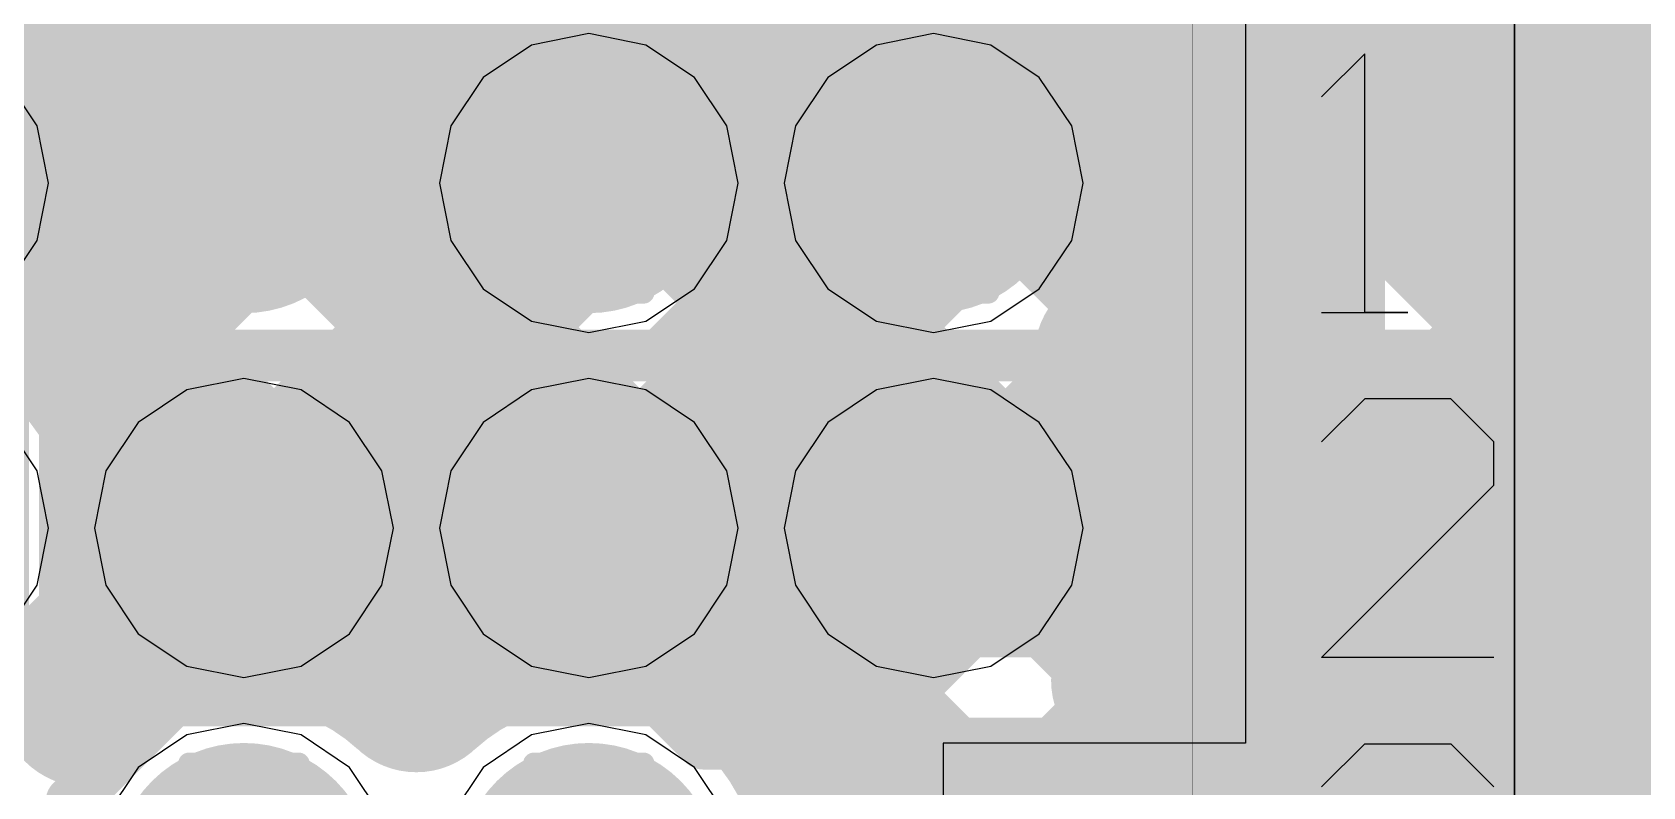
# Model space of a CAD drawing. Header units: millimetres. Extents: x 13 to 259, y -2 to 326.
# Drawn here: x 116.112 to 119.848, y 105 to 106.75 of the extents above; entities that cross this region are included whole.
import ezdxf

# ---------------------------------------------------------------- set-up
doc = ezdxf.new("R2010")
doc.units = ezdxf.units.MM
for name, color, linetype in [('BottomLayer', 5, 'Continuous'), ('BottomPaste', 16, 'Continuous'), ('BottomSolder', 6, 'Continuous'), ('ConnectLayer', 7, 'Continuous'), ('DrillDrawing', 1, 'Continuous'), ('Mechanical14', 56, 'Continuous'), ('Mechanical15', 56, 'Continuous'), ('Mechanical16', 56, 'Continuous'), ('MidLayer1', 16, 'Continuous'), ('MidLayer2', 76, 'Continuous'), ('MidLayer3', 90, 'Continuous'), ('MidLayer4', 156, 'Continuous'), ('MidLayer5', 130, 'Continuous'), ('MidLayer6', 216, 'Continuous'), ('MultiLayer', 9, 'Continuous'), ('TopLayer', 1, 'Continuous'), ('TopOverlay', 2, 'Continuous'), ('TopPaste', 8, 'Continuous'), ('TopSolder', 216, 'Continuous')]:
    doc.layers.add(name, color=color, linetype=linetype)

# ---------------------------------------------------------------- blocks, each defined once
blk = doc.blocks.new('CAPC0603X33N_B_6')
at = {"layer": 'BottomLayer'}
for points in [[(-0.575, -0.2), (-0.125, -0.2), (-0.575, 0.2), (-0.125, 0.2)], [(0.125, -0.2), (0.575, -0.2), (0.125, 0.2), (0.575, 0.2)]]:
    blk.add_solid(points, dxfattribs=at)
at = {"layer": 'BottomPaste'}
for points in [[(-0.575, -0.2), (-0.125, -0.2), (-0.575, 0.2), (-0.125, 0.2)], [(0.125, -0.2), (0.575, -0.2), (0.125, 0.2), (0.575, 0.2)]]:
    blk.add_solid(points, dxfattribs=at)
at = {"layer": 'BottomSolder'}
for points in [[(-0.6766, -0.3016), (-0.0234, -0.3016), (-0.6766, 0.3016), (-0.0234, 0.3016)], [(0.0234, -0.3016), (0.6766, -0.3016), (0.0234, 0.3016), (0.6766, 0.3016)]]:
    blk.add_solid(points, dxfattribs=at)
at = {"layer": 'Mechanical14', "const_width": 0.1}
for points in [[(-0.65, -0.25), (-0.65, 0.25)], [(0.65, 0.25), (-0.65, 0.25)], [(0.65, -0.25), (0.65, 0.25)], [(0.65, -0.25), (-0.65, -0.25)]]:
    blk.add_lwpolyline(points, dxfattribs=at)
at = {"layer": 'Mechanical14', "const_width": 0.05}
for points in [[(-0.675, 0.25, 1), (-0.625, 0.25, 1)], [(-0.675, 0.25, 1), (-0.625, 0.25, 1)], [(0.625, 0.25, 1), (0.675, 0.25, 1)], [(0.625, 0.25, 1), (0.675, 0.25, 1)], [(-0.675, -0.25, 1), (-0.625, -0.25, 1)], [(-0.675, -0.25, 1), (-0.625, -0.25, 1)], [(0.625, -0.25, 1), (0.675, -0.25, 1)], [(0.625, -0.25, 1), (0.675, -0.25, 1)]]:
    blk.add_lwpolyline(points, format="xyb", close=True, dxfattribs=at)
at = {"layer": 'Mechanical16', "const_width": 0.05}
for points in [[(-0.75, -0.35), (-0.75, 0.35)], [(0.75, 0.35), (-0.75, 0.35)], [(0.75, -0.35), (0.75, 0.35)], [(0, -0.3), (0, 0.3)], [(0.3, 0), (-0.3, 0)], [(0.75, -0.35), (-0.75, -0.35)]]:
    blk.add_lwpolyline(points, dxfattribs=at)
at = {"layer": 'Mechanical16', "const_width": 0.025}
for points in [[(-0.7625, 0.35, 1), (-0.7375, 0.35, 1)], [(-0.7625, 0.35, 1), (-0.7375, 0.35, 1)], [(0.7375, 0.35, 1), (0.7625, 0.35, 1)], [(0.7375, 0.35, 1), (0.7625, 0.35, 1)], [(-0.0125, 0.3, 1), (0.0125, 0.3, 1)], [(-0.3125, 0, 1), (-0.2875, 0, 1)], [(0.2875, 0, 1), (0.3125, 0, 1)], [(-0.0125, -0.3, 1), (0.0125, -0.3, 1)], [(-0.7625, -0.35, 1), (-0.7375, -0.35, 1)], [(-0.7625, -0.35, 1), (-0.7375, -0.35, 1)], [(0.7375, -0.35, 1), (0.7625, -0.35, 1)], [(0.7375, -0.35, 1), (0.7625, -0.35, 1)]]:
    blk.add_lwpolyline(points, format="xyb", close=True, dxfattribs=at)
blk = doc.blocks.new('BGA144C80P12X12_1000X1000X170_150')
at = {"layer": 'Mechanical14'}
for p, q in [((-3.7998, 5.6999), (-3.8998, 5.5999)), ((-3.6999, 5.6999), (-3.7998, 5.6999)), ((-3.3, 5.3), (-3.6999, 5.6999)), ((-3.3, 5.6999), (-3.3, 5.3)), ((-3.0998, 5.5999), (-2.9998, 5.6999)), ((-3.8998, 5.5999), (-3.8998, 5.4)), ((-3.0998, 5.4), (-3.0998, 5.5999)), ((-4.1, 5.3), (-4.1, 5.4999)), ((-4.1, 5.4999), (-4.1, 5.4)), ((-4.1, 5.4), (-4.6998, 5.4)), ((-4.6998, 5.4), (-4.5998, 5.3)), ((-3.8998, 5.4), (-3.7998, 5.3)), ((-2.9998, 5.3), (-3.0998, 5.4))]:
    blk.add_line(p, q, dxfattribs=at)
at = {"layer": 'Mechanical14', "const_width": 0.1}
for points in [[(5, 5), (-5, 5)], [(-5, 4.7), (-4.7, 5)], [(-5, 4.6), (-4.6, 5)], [(-5, 4.5), (-4.5, 5)], [(-5, 4.4), (-4.4, 5)], [(-5, 4.3), (-4.3, 5)], [(-5, 4.2), (-4.2, 5)], [(-5, 4.1), (-4.1, 5)], [(-5, 4), (-4, 5)]]:
    blk.add_lwpolyline(points, dxfattribs=at)
at = {"layer": 'Mechanical14', "const_width": 0.05}
for points in [[(-4.725, 5, 1), (-4.675, 5, 1)], [(-4.625, 5, 1), (-4.575, 5, 1)], [(-4.525, 5, 1), (-4.475, 5, 1)], [(-4.425, 5, 1), (-4.375, 5, 1)], [(-4.325, 5, 1), (-4.275, 5, 1)], [(-4.225, 5, 1), (-4.175, 5, 1)], [(-4.125, 5, 1), (-4.075, 5, 1)], [(-4.025, 5, 1), (-3.975, 5, 1)]]:
    blk.add_lwpolyline(points, format="xyb", close=True, dxfattribs=at)
at = {"layer": 'Mechanical15', "const_width": 0.05}
blk.add_lwpolyline([(6, 6), (-6, 6)], dxfattribs=at)
at = {"layer": 'TopLayer', "const_width": 0.2}
for points in [[(-4.5, 4.4, 1), (-4.3, 4.4, 1)], [(-3.7, 4.4, 1), (-3.5, 4.4, 1)], [(-4.5, 3.6, 1), (-4.3, 3.6, 1)], [(-3.7, 3.6, 1), (-3.5, 3.6, 1)], [(-4.5, 2.8, 1), (-4.3, 2.8, 1)], [(-3.7, 2.8, 1), (-3.5, 2.8, 1)]]:
    blk.add_lwpolyline(points, format="xyb", close=True, dxfattribs=at)
at = {"layer": 'TopOverlay'}
for const_width in [0.2, 0.001]:
    blk.add_lwpolyline([(5, 5), (-5, 5)], dxfattribs=dict(at, const_width=const_width))
at = {"layer": 'TopPaste', "const_width": 0.2}
for points in [[(-4.5, 4.4, 1), (-4.3, 4.4, 1)], [(-3.7, 4.4, 1), (-3.5, 4.4, 1)], [(-4.5, 3.6, 1), (-4.3, 3.6, 1)], [(-3.7, 3.6, 1), (-3.5, 3.6, 1)], [(-4.5, 2.8, 1), (-4.3, 2.8, 1)], [(-3.7, 2.8, 1), (-3.5, 2.8, 1)]]:
    blk.add_lwpolyline(points, format="xyb", close=True, dxfattribs=at)
at = {"layer": 'TopSolder', "const_width": 0.3016}
for points in [[(-4.5508, 4.4, 1), (-4.2492, 4.4, 1)], [(-3.7508, 4.4, 1), (-3.4492, 4.4, 1)], [(-2.9508, 4.4, 1), (-2.6492, 4.4, 1)], [(-4.5508, 3.6, 1), (-4.2492, 3.6, 1)], [(-3.7508, 3.6, 1), (-3.4492, 3.6, 1)], [(-2.9508, 3.6, 1), (-2.6492, 3.6, 1)], [(-4.5508, 2.8, 1), (-4.2492, 2.8, 1)], [(-3.7508, 2.8, 1), (-3.4492, 2.8, 1)], [(-2.9508, 2.8, 1), (-2.6492, 2.8, 1)]]:
    blk.add_lwpolyline(points, format="xyb", close=True, dxfattribs=at)

msp = doc.modelspace()

# ---------------------------------------------------------------- linework, layer by layer
at = {"layer": 'BottomLayer', "const_width": 0.25}
for points in [[(117.2778, 106.4, 1), (117.5278, 106.4, 1)], [(118.0778, 106.4, 1), (118.3278, 106.4, 1)], [(116.4778, 105.6, 1), (116.7278, 105.6, 1)], [(117.2778, 105.6, 1), (117.5278, 105.6, 1)], [(118.0778, 105.6, 1), (118.3278, 105.6, 1)], [(116.4778, 104.8, 1), (116.7278, 104.8, 1)], [(117.2778, 104.8, 1), (117.5278, 104.8, 1)]]:
    msp.add_lwpolyline(points, format="xyb", close=True, dxfattribs=at)
at = {"layer": 'ConnectLayer'}
for p, q in [((119.55, 96.2), (119.55, 107.735)), ((118.9264, 107.118), (118.9264, 105.101)), ((117.4028, 106.7467), (117.2702, 106.7203)), ((117.5355, 106.7203), (117.4028, 106.7467)), ((118.2028, 106.7467), (118.0702, 106.7203)), ((118.3355, 106.7203), (118.2028, 106.7467)), ((117.2702, 106.7203), (117.1577, 106.6451)), ((117.648, 106.6451), (117.5355, 106.7203)), ((118.0702, 106.7203), (117.9577, 106.6451)), ((118.448, 106.6451), (118.3355, 106.7203)), ((116.1231, 106.5327), (116.048, 106.6451)), ((117.1577, 106.6451), (117.0826, 106.5327)), ((117.7231, 106.5327), (117.648, 106.6451)), ((117.9577, 106.6451), (117.8826, 106.5327)), ((118.5231, 106.5327), (118.448, 106.6451)), ((116.1495, 106.4), (116.1231, 106.5327)), ((117.0826, 106.5327), (117.0562, 106.4)), ((117.7495, 106.4), (117.7231, 106.5327)), ((117.8826, 106.5327), (117.8562, 106.4)), ((118.5495, 106.4), (118.5231, 106.5327)), ((116.1231, 106.2673), (116.1495, 106.4)), ((117.0562, 106.4), (117.0826, 106.2673)), ((117.7231, 106.2673), (117.7495, 106.4)), ((117.8562, 106.4), (117.8826, 106.2673)), ((118.5231, 106.2673), (118.5495, 106.4)), ((116.048, 106.1549), (116.1231, 106.2673)), ((117.0826, 106.2673), (117.1577, 106.1549)), ((117.648, 106.1549), (117.7231, 106.2673)), ((117.8826, 106.2673), (117.9577, 106.1549)), ((118.448, 106.1549), (118.5231, 106.2673)), ((117.1577, 106.1549), (117.2702, 106.0797)), ((117.5355, 106.0797), (117.648, 106.1549)), ((117.9577, 106.1549), (118.0702, 106.0797)), ((118.3355, 106.0797), (118.448, 106.1549)), ((117.2702, 106.0797), (117.4028, 106.0534)), ((117.4028, 106.0534), (117.5355, 106.0797)), ((118.0702, 106.0797), (118.2028, 106.0534)), ((118.2028, 106.0534), (118.3355, 106.0797)), ((116.6028, 105.9467), (116.4702, 105.9203)), ((116.7355, 105.9203), (116.6028, 105.9467)), ((117.4028, 105.9467), (117.2702, 105.9203)), ((117.5355, 105.9203), (117.4028, 105.9467)), ((118.2028, 105.9467), (118.0702, 105.9203)), ((118.3355, 105.9203), (118.2028, 105.9467)), ((116.4702, 105.9203), (116.3577, 105.8451)), ((116.848, 105.8451), (116.7355, 105.9203)), ((117.2702, 105.9203), (117.1577, 105.8451)), ((117.648, 105.8451), (117.5355, 105.9203)), ((118.0702, 105.9203), (117.9577, 105.8451)), ((118.448, 105.8451), (118.3355, 105.9203)), ((116.1231, 105.7327), (116.048, 105.8451)), ((116.3577, 105.8451), (116.2826, 105.7327)), ((116.9231, 105.7327), (116.848, 105.8451)), ((117.1577, 105.8451), (117.0826, 105.7327)), ((117.7231, 105.7327), (117.648, 105.8451)), ((117.9577, 105.8451), (117.8826, 105.7327)), ((118.5231, 105.7327), (118.448, 105.8451)), ((116.1495, 105.6), (116.1231, 105.7327)), ((116.2826, 105.7327), (116.2562, 105.6)), ((116.9495, 105.6), (116.9231, 105.7327)), ((117.0826, 105.7327), (117.0562, 105.6)), ((117.7495, 105.6), (117.7231, 105.7327)), ((117.8826, 105.7327), (117.8562, 105.6)), ((118.5495, 105.6), (118.5231, 105.7327)), ((116.1231, 105.4674), (116.1495, 105.6)), ((116.2562, 105.6), (116.2826, 105.4674)), ((116.9231, 105.4674), (116.9495, 105.6)), ((117.0562, 105.6), (117.0826, 105.4674)), ((117.7231, 105.4674), (117.7495, 105.6)), ((117.8562, 105.6), (117.8826, 105.4674)), ((118.5231, 105.4674), (118.5495, 105.6)), ((116.048, 105.3549), (116.1231, 105.4674)), ((116.2826, 105.4674), (116.3577, 105.3549)), ((116.848, 105.3549), (116.9231, 105.4674)), ((117.0826, 105.4674), (117.1577, 105.3549)), ((117.648, 105.3549), (117.7231, 105.4674)), ((117.8826, 105.4674), (117.9577, 105.3549)), ((118.448, 105.3549), (118.5231, 105.4674)), ((116.3577, 105.3549), (116.4702, 105.2797)), ((116.7355, 105.2797), (116.848, 105.3549)), ((117.1577, 105.3549), (117.2702, 105.2797)), ((117.5355, 105.2797), (117.648, 105.3549)), ((117.9577, 105.3549), (118.0702, 105.2797)), ((118.3355, 105.2797), (118.448, 105.3549)), ((116.4702, 105.2797), (116.6028, 105.2534)), ((116.6028, 105.2534), (116.7355, 105.2797)), ((117.2702, 105.2797), (117.4028, 105.2534)), ((117.4028, 105.2534), (117.5355, 105.2797)), ((118.0702, 105.2797), (118.2028, 105.2534)), ((118.2028, 105.2534), (118.3355, 105.2797)), ((116.6028, 105.1467), (116.4702, 105.1203)), ((116.6028, 105.1467), (116.4702, 105.1203)), ((116.7355, 105.1203), (116.6028, 105.1467)), ((116.7355, 105.1203), (116.6028, 105.1467)), ((117.4028, 105.1467), (117.2702, 105.1203)), ((117.4028, 105.1467), (117.2702, 105.1203)), ((117.5355, 105.1203), (117.4028, 105.1467)), ((117.5355, 105.1203), (117.4028, 105.1467)), ((116.4702, 105.1203), (116.3577, 105.0451)), ((116.4702, 105.1203), (116.3577, 105.0451)), ((116.848, 105.0451), (116.7355, 105.1203)), ((116.848, 105.0451), (116.7355, 105.1203)), ((117.2702, 105.1203), (117.1577, 105.0451)), ((117.2702, 105.1203), (117.1577, 105.0451)), ((117.648, 105.0451), (117.5355, 105.1203)), ((117.648, 105.0451), (117.5355, 105.1203)), ((118.9264, 105.101), (118.225, 105.101)), ((118.225, 105.101), (118.225, 104.3423)), ((116.3577, 105.0451), (116.2826, 104.9327)), ((116.3577, 105.0451), (116.2826, 104.9327)), ((116.9231, 104.9327), (116.848, 105.0451)), ((116.9231, 104.9327), (116.848, 105.0451)), ((117.1577, 105.0451), (117.0826, 104.9327)), ((117.1577, 105.0451), (117.0826, 104.9327)), ((117.7231, 104.9327), (117.648, 105.0451)), ((117.7231, 104.9327), (117.648, 105.0451))]:
    msp.add_line(p, q, dxfattribs=at)
at = {"layer": 'ConnectLayer', "const_width": 0.4}
for points in [[(117.8779, 105.1499), (131.7783, 119.0504)], [(117.8779, 105.1499), (131.6236, 118.8957)], [(116.2097, 106.0273), (125.2491, 115.0668)], [(118.6779, 105.95), (125.47, 112.7422)], [(117.8977, 104.3213), (125.0351, 111.4587)], [(117.8977, 104.3213), (125.0351, 111.4587)], [(118.8231, 105.2467), (125.0351, 111.4587)], [(119.0399, 104.6149), (125.352, 110.927)], [(119.0399, 104.6149), (125.352, 110.927)], [(119.6716, 105.2467), (125.352, 110.927)], [(115.3643, 109.4952), (120.2376, 104.622)], [(115.3643, 109.4952), (120.2376, 104.622)], [(114.7658, 109.2452), (120.8708, 103.1402)], [(114.7658, 109.2452), (120.8708, 103.1402)], [(115.3841, 106.0503), (118.5908, 109.257)], [(115.3841, 106.0503), (118.5908, 109.257)], [(116.2097, 106.0273), (119.4029, 109.2206)], [(116.3752, 105.3443), (118.4248, 107.3939)], [(116.3752, 105.3443), (118.4248, 107.3939)], [(119.4472, 107.1093), (130.0871, 96.4695)], [(119.4472, 107.1093), (130.0871, 96.4695)], [(119.4472, 107.1093), (121.3099, 105.2467)], [(116.1431, 107.0194), (118.6789, 104.4836)], [(116.1431, 107.0194), (118.6789, 104.4836)], [(118.7299, 106.9781), (120.4404, 105.2677)], [(118.7299, 106.9781), (120.4404, 105.2677)], [(118.7299, 106.9781), (120.4404, 105.2677)], [(117.249, 105.3696), (118.8194, 106.94)], [(117.249, 105.3696), (118.8194, 106.94)], [(118.6565, 106.7772), (118.8194, 106.94)], [(115.6517, 106.6623), (117.0449, 105.269)], [(115.6517, 106.6623), (117.0449, 105.269)], [(115.8528, 106.45), (121.725, 106.45)], [(115.8028, 106.4), (121.7344, 106.4)], [(118.7281, 106.1314), (119.6128, 105.2467)], [(116.3928, 105.6), (119.6358, 105.6)], [(116.3928, 105.6), (117.5685, 105.6)], [(118.2279, 105.5), (118.3279, 105.6)], [(118.411, 105.6), (118.511, 105.5)], [(119.0765, 105.5), (119.1765, 105.6)], [(119.2595, 105.6), (119.3595, 105.5)], [(119.5358, 105.5), (119.6358, 105.6)], [(117.8331, 105.5), (119.5358, 105.5)], [(116.2683, 105.2374), (116.3752, 105.3443)], [(116.2683, 105.2374), (116.3752, 105.3443)], [(118.6753, 105.2467), (120.3222, 105.2467)]]:
    msp.add_lwpolyline(points, dxfattribs=at)
at = {"layer": 'ConnectLayer'}
for points, const_width in [([(119.5951, 107.5, 1), (118.4151, 107.5, 1)], 0.4), ([(119.5951, 107.5, 1), (118.4151, 107.5, 1)], 0.4), ([(118.7194, 106.94, 1), (118.9194, 106.94, 1)], 0.2), ([(118.7194, 106.94, 1), (118.9194, 106.94, 1)], 0.2), ([(118.7194, 106.94, 1), (118.9194, 106.94, 1)], 0.2), ([(118.5565, 106.7772, 1), (118.7565, 106.7772, 1)], 0.2), ([(118.6928, 106.4, 1), (118.8928, 106.4, 1)], 0.2), ([(118.6928, 106.4, 1), (118.8928, 106.4, 1)], 0.2), ([(118.6281, 106.1314, 1), (118.8281, 106.1314, 1)], 0.2), ([(116.1097, 106.0273, 1), (116.3097, 106.0273, 1)], 0.2), ([(116.1097, 106.0273, 1), (116.3097, 106.0273, 1)], 0.2), ([(118.5365, 106, 1), (118.7365, 106, 1)], 0.2), ([(118.5365, 106, 1), (118.7365, 106, 1)], 0.2), ([(118.5779, 105.95, 1), (118.7778, 105.95, 1)], 0.2), ([(116.2928, 105.6, 1), (116.4928, 105.6, 1)], 0.2), ([(116.2928, 105.6, 1), (116.4928, 105.6, 1)], 0.2), ([(116.2928, 105.6, 1), (116.4928, 105.6, 1)], 0.2), ([(116.2928, 105.6, 1), (116.4928, 105.6, 1)], 0.2), ([(116.2928, 105.6, 1), (116.4928, 105.6, 1)], 0.2), ([(116.2928, 105.6, 1), (116.4928, 105.6, 1)], 0.2), ([(117.4685, 105.6, 1), (117.6685, 105.6, 1)], 0.2), ([(117.4685, 105.6, 1), (117.6685, 105.6, 1)], 0.2), ([(117.4685, 105.6, 1), (117.6685, 105.6, 1)], 0.2), ([(118.2279, 105.6, 1), (118.4279, 105.6, 1)], 0.2), ([(118.311, 105.6, 1), (118.511, 105.6, 1)], 0.2), ([(118.6928, 105.6, 1), (118.8928, 105.6, 1)], 0.2), ([(118.6928, 105.6, 1), (118.8928, 105.6, 1)], 0.2), ([(119.0765, 105.6, 1), (119.2765, 105.6, 1)], 0.2), ([(119.1595, 105.6, 1), (119.3595, 105.6, 1)], 0.2), ([(119.5358, 105.6, 1), (119.7358, 105.6, 1)], 0.2), ([(119.5358, 105.6, 1), (119.7358, 105.6, 1)], 0.2), ([(117.7331, 105.5, 1), (117.9331, 105.5, 1)], 0.2), ([(117.7331, 105.5, 1), (117.9331, 105.5, 1)], 0.2), ([(117.7331, 105.5, 1), (117.9331, 105.5, 1)], 0.2), ([(118.1279, 105.5, 1), (118.3279, 105.5, 1)], 0.2), ([(118.411, 105.5, 1), (118.611, 105.5, 1)], 0.2), ([(118.9765, 105.5, 1), (119.1765, 105.5, 1)], 0.2), ([(119.2595, 105.5, 1), (119.4595, 105.5, 1)], 0.2), ([(119.4358, 105.5, 1), (119.6358, 105.5, 1)], 0.2), ([(119.4358, 105.5, 1), (119.6358, 105.5, 1)], 0.2), ([(117.149, 105.3696, 1), (117.349, 105.3696, 1)], 0.2), ([(117.149, 105.3696, 1), (117.349, 105.3696, 1)], 0.2), ([(116.2214, 105.3185, 1), (116.4214, 105.3185, 1)], 0.2), ([(116.2214, 105.3185, 1), (116.4214, 105.3185, 1)], 0.2), ([(116.2214, 105.3185, 1), (116.4214, 105.3185, 1)], 0.2), ([(116.2214, 105.3185, 1), (116.4214, 105.3185, 1)], 0.2), ([(116.2214, 105.3185, 1), (116.4214, 105.3185, 1)], 0.2), ([(116.2214, 105.3185, 1), (116.4214, 105.3185, 1)], 0.2), ([(116.2214, 105.3185, 1), (116.4214, 105.3185, 1)], 0.2), ([(116.2214, 105.3185, 1), (116.4214, 105.3185, 1)], 0.2), ([(116.2752, 105.3443, 1), (116.4752, 105.3443, 1)], 0.2), ([(116.2752, 105.3443, 1), (116.4752, 105.3443, 1)], 0.2), ([(116.2752, 105.3443, 1), (116.4752, 105.3443, 1)], 0.2), ([(116.2752, 105.3443, 1), (116.4752, 105.3443, 1)], 0.2), ([(116.1683, 105.2374, 1), (116.3683, 105.2374, 1)], 0.2), ([(116.1683, 105.2374, 1), (116.3683, 105.2374, 1)], 0.2), ([(116.9449, 105.269, 1), (117.1449, 105.269, 1)], 0.2), ([(116.9449, 105.269, 1), (117.1449, 105.269, 1)], 0.2), ([(118.5753, 105.2467, 1), (118.7753, 105.2467, 1)], 0.2), ([(118.5753, 105.2467, 1), (118.7753, 105.2467, 1)], 0.2), ([(118.7231, 105.2467, 1), (118.9231, 105.2467, 1)], 0.2), ([(119.5128, 105.2467, 1), (119.7128, 105.2467, 1)], 0.2), ([(119.5716, 105.2467, 1), (119.7716, 105.2467, 1)], 0.2), ([(116.1028, 105.2337, 1), (116.3028, 105.2337, 1)], 0.2), ([(116.1028, 105.2337, 1), (116.3028, 105.2337, 1)], 0.2), ([(116.1365, 105.2, 1), (116.3365, 105.2, 1)], 0.2), ([(116.1365, 105.2, 1), (116.3365, 105.2, 1)], 0.2), ([(116.9028, 105.2337, 1), (117.1028, 105.2337, 1)], 0.2), ([(116.9028, 105.2337, 1), (117.1028, 105.2337, 1)], 0.2), ([(116.9028, 105.2337, 1), (117.1028, 105.2337, 1)], 0.2), ([(116.9028, 105.2337, 1), (117.1028, 105.2337, 1)], 0.2), ([(117.7779, 105.1499, 1), (117.9779, 105.1499, 1)], 0.2), ([(117.7779, 105.1499, 1), (117.9779, 105.1499, 1)], 0.2)]:
    msp.add_lwpolyline(points, format="xyb", close=True, dxfattribs=dict(at, const_width=const_width))
at = {"layer": 'ConnectLayer', "const_width": 0.4}
for points in [[(119.5951, 107.5, -1.021443), (118.4157, 107.525)], [(116.19, 107.25, -0.701733), (115.1465, 106.8726)], [(116.19, 107.25, -0.701733), (115.1465, 106.8726)], [(118.4125, 106.9515, -0.31137), (118.7928, 106.4)], [(118.7928, 106.4, -0.188432), (118.6365, 106)], [(115.4028, 106.0337, -0.653666), (116.3928, 105.6)], [(115.4028, 106.0337, -0.653666), (116.3928, 105.6)], [(118.6365, 106, -0.188432), (118.7928, 105.6)], [(116.3928, 105.6, -0.124973), (116.3214, 105.3185)], [(116.3928, 105.6, -0.124973), (116.3214, 105.3185)], [(117.5685, 105.6, -0.182676), (117.8331, 105.5)], [(117.5685, 105.6, -0.182676), (117.8331, 105.5)], [(118.7928, 105.6, -0.161921), (118.6753, 105.2467)], [(116.3214, 105.3185, -0.320963), (117.0028, 105.2337)], [(116.3214, 105.3185, -0.320963), (117.0028, 105.2337)], [(117.0028, 105.2337, -0.653666), (117.9928, 104.8)], [(117.0028, 105.2337, -0.653666), (117.9928, 104.8)], [(116.2028, 105.2337, -0.062), (116.3214, 105.3185)], [(116.2028, 105.2337, -0.062), (116.3214, 105.3185)], [(116.3214, 105.3185, -0.062), (116.2365, 105.2)], [(116.3214, 105.3185, -0.062), (116.2365, 105.2)]]:
    msp.add_lwpolyline(points, format="xyb", dxfattribs=at)
at = {"layer": 'DrillDrawing', "const_width": 0.0508}
for points in [[(117.2758, 106.527), (117.2758, 106.654)], [(117.2758, 106.654), (117.5298, 106.654)], [(117.5298, 106.527), (117.5298, 106.654)], [(118.0758, 106.527), (118.0758, 106.654)], [(118.0758, 106.654), (118.3298, 106.654)], [(118.3298, 106.527), (118.3298, 106.654)], [(117.1488, 106.273), (117.1488, 106.527)], [(117.1488, 106.527), (117.2758, 106.527)], [(117.5298, 106.527), (117.6568, 106.527)], [(117.6568, 106.273), (117.6568, 106.527)], [(117.9488, 106.273), (117.9488, 106.527)], [(117.9488, 106.527), (118.0758, 106.527)], [(118.3298, 106.527), (118.4568, 106.527)], [(118.4568, 106.273), (118.4568, 106.527)], [(117.1488, 106.273), (117.2758, 106.273)], [(117.2758, 106.146), (117.2758, 106.273)], [(117.5298, 106.273), (117.6568, 106.273)], [(117.5298, 106.146), (117.5298, 106.273)], [(117.9488, 106.273), (118.0758, 106.273)], [(118.0758, 106.146), (118.0758, 106.273)], [(118.3298, 106.273), (118.4568, 106.273)], [(118.3298, 106.146), (118.3298, 106.273)], [(117.2758, 106.146), (117.5298, 106.146)], [(118.0758, 106.146), (118.3298, 106.146)], [(116.4758, 105.727), (116.4758, 105.854)], [(116.4758, 105.854), (116.7298, 105.854)], [(116.7298, 105.727), (116.7298, 105.854)], [(117.2758, 105.727), (117.2758, 105.854)], [(117.2758, 105.854), (117.5298, 105.854)], [(117.5298, 105.727), (117.5298, 105.854)], [(118.0758, 105.727), (118.0758, 105.854)], [(118.0758, 105.854), (118.3298, 105.854)], [(118.3298, 105.727), (118.3298, 105.854)], [(116.3488, 105.473), (116.3488, 105.727)], [(116.3488, 105.727), (116.4758, 105.727)], [(116.7298, 105.727), (116.8568, 105.727)], [(116.8568, 105.473), (116.8568, 105.727)], [(117.1488, 105.473), (117.1488, 105.727)], [(117.1488, 105.727), (117.2758, 105.727)], [(117.5298, 105.727), (117.6568, 105.727)], [(117.6568, 105.473), (117.6568, 105.727)], [(117.9488, 105.473), (117.9488, 105.727)], [(117.9488, 105.727), (118.0758, 105.727)], [(118.3298, 105.727), (118.4568, 105.727)], [(118.4568, 105.473), (118.4568, 105.727)], [(116.3488, 105.473), (116.4758, 105.473)], [(116.4758, 105.346), (116.4758, 105.473)], [(116.7298, 105.473), (116.8568, 105.473)], [(116.7298, 105.346), (116.7298, 105.473)], [(117.1488, 105.473), (117.2758, 105.473)], [(117.2758, 105.346), (117.2758, 105.473)], [(117.5298, 105.473), (117.6568, 105.473)], [(117.5298, 105.346), (117.5298, 105.473)], [(117.9488, 105.473), (118.0758, 105.473)], [(118.0758, 105.346), (118.0758, 105.473)], [(118.3298, 105.473), (118.4568, 105.473)], [(118.3298, 105.346), (118.3298, 105.473)], [(116.4758, 105.346), (116.7298, 105.346)], [(117.2758, 105.346), (117.5298, 105.346)], [(118.0758, 105.346), (118.3298, 105.346)], [(116.4758, 104.927), (116.4758, 105.054)], [(116.4758, 105.054), (116.7298, 105.054)], [(116.7298, 104.927), (116.7298, 105.054)], [(117.2758, 104.927), (117.2758, 105.054)], [(117.2758, 105.054), (117.5298, 105.054)], [(117.5298, 104.927), (117.5298, 105.054)]]:
    msp.add_lwpolyline(points, dxfattribs=at)
at = {"layer": 'DrillDrawing', "const_width": 0.0254}
for points in [[(117.2631, 106.654, 1), (117.2885, 106.654, 1)], [(117.2631, 106.654, 1), (117.2885, 106.654, 1)], [(117.5171, 106.654, 1), (117.5425, 106.654, 1)], [(117.5171, 106.654, 1), (117.5425, 106.654, 1)], [(118.0631, 106.654, 1), (118.0885, 106.654, 1)], [(118.0631, 106.654, 1), (118.0885, 106.654, 1)], [(118.3171, 106.654, 1), (118.3425, 106.654, 1)], [(118.3171, 106.654, 1), (118.3425, 106.654, 1)], [(117.1361, 106.527, 1), (117.1615, 106.527, 1)], [(117.1361, 106.527, 1), (117.1615, 106.527, 1)], [(117.2631, 106.527, 1), (117.2885, 106.527, 1)], [(117.2631, 106.527, 1), (117.2885, 106.527, 1)], [(117.5171, 106.527, 1), (117.5425, 106.527, 1)], [(117.5171, 106.527, 1), (117.5425, 106.527, 1)], [(117.6441, 106.527, 1), (117.6695, 106.527, 1)], [(117.6441, 106.527, 1), (117.6695, 106.527, 1)], [(117.9361, 106.527, 1), (117.9615, 106.527, 1)], [(117.9361, 106.527, 1), (117.9615, 106.527, 1)], [(118.0631, 106.527, 1), (118.0885, 106.527, 1)], [(118.0631, 106.527, 1), (118.0885, 106.527, 1)], [(118.3171, 106.527, 1), (118.3425, 106.527, 1)], [(118.3171, 106.527, 1), (118.3425, 106.527, 1)], [(118.4441, 106.527, 1), (118.4695, 106.527, 1)], [(118.4441, 106.527, 1), (118.4695, 106.527, 1)], [(117.1361, 106.273, 1), (117.1615, 106.273, 1)], [(117.1361, 106.273, 1), (117.1615, 106.273, 1)], [(117.2631, 106.273, 1), (117.2885, 106.273, 1)], [(117.2631, 106.273, 1), (117.2885, 106.273, 1)], [(117.5171, 106.273, 1), (117.5425, 106.273, 1)], [(117.5171, 106.273, 1), (117.5425, 106.273, 1)], [(117.6441, 106.273, 1), (117.6695, 106.273, 1)], [(117.6441, 106.273, 1), (117.6695, 106.273, 1)], [(117.9361, 106.273, 1), (117.9615, 106.273, 1)], [(117.9361, 106.273, 1), (117.9615, 106.273, 1)], [(118.0631, 106.273, 1), (118.0885, 106.273, 1)], [(118.0631, 106.273, 1), (118.0885, 106.273, 1)], [(118.3171, 106.273, 1), (118.3425, 106.273, 1)], [(118.3171, 106.273, 1), (118.3425, 106.273, 1)], [(118.4441, 106.273, 1), (118.4695, 106.273, 1)], [(118.4441, 106.273, 1), (118.4695, 106.273, 1)], [(117.2631, 106.146, 1), (117.2885, 106.146, 1)], [(117.2631, 106.146, 1), (117.2885, 106.146, 1)], [(117.5171, 106.146, 1), (117.5425, 106.146, 1)], [(117.5171, 106.146, 1), (117.5425, 106.146, 1)], [(118.0631, 106.146, 1), (118.0885, 106.146, 1)], [(118.0631, 106.146, 1), (118.0885, 106.146, 1)], [(118.3171, 106.146, 1), (118.3425, 106.146, 1)], [(118.3171, 106.146, 1), (118.3425, 106.146, 1)], [(116.4631, 105.854, 1), (116.4885, 105.854, 1)], [(116.4631, 105.854, 1), (116.4885, 105.854, 1)], [(116.7171, 105.854, 1), (116.7425, 105.854, 1)], [(116.7171, 105.854, 1), (116.7425, 105.854, 1)], [(117.2631, 105.854, 1), (117.2885, 105.854, 1)], [(117.2631, 105.854, 1), (117.2885, 105.854, 1)], [(117.5171, 105.854, 1), (117.5425, 105.854, 1)], [(117.5171, 105.854, 1), (117.5425, 105.854, 1)], [(118.0631, 105.854, 1), (118.0885, 105.854, 1)], [(118.0631, 105.854, 1), (118.0885, 105.854, 1)], [(118.3171, 105.854, 1), (118.3425, 105.854, 1)], [(118.3171, 105.854, 1), (118.3425, 105.854, 1)], [(116.3361, 105.727, 1), (116.3615, 105.727, 1)], [(116.3361, 105.727, 1), (116.3615, 105.727, 1)], [(116.4631, 105.727, 1), (116.4885, 105.727, 1)], [(116.4631, 105.727, 1), (116.4885, 105.727, 1)], [(116.7171, 105.727, 1), (116.7425, 105.727, 1)], [(116.7171, 105.727, 1), (116.7425, 105.727, 1)], [(116.8441, 105.727, 1), (116.8695, 105.727, 1)], [(116.8441, 105.727, 1), (116.8695, 105.727, 1)], [(117.1361, 105.727, 1), (117.1615, 105.727, 1)], [(117.1361, 105.727, 1), (117.1615, 105.727, 1)], [(117.2631, 105.727, 1), (117.2885, 105.727, 1)], [(117.2631, 105.727, 1), (117.2885, 105.727, 1)], [(117.5171, 105.727, 1), (117.5425, 105.727, 1)], [(117.5171, 105.727, 1), (117.5425, 105.727, 1)], [(117.6441, 105.727, 1), (117.6695, 105.727, 1)], [(117.6441, 105.727, 1), (117.6695, 105.727, 1)], [(117.9361, 105.727, 1), (117.9615, 105.727, 1)], [(117.9361, 105.727, 1), (117.9615, 105.727, 1)], [(118.0631, 105.727, 1), (118.0885, 105.727, 1)], [(118.0631, 105.727, 1), (118.0885, 105.727, 1)], [(118.3171, 105.727, 1), (118.3425, 105.727, 1)], [(118.3171, 105.727, 1), (118.3425, 105.727, 1)], [(118.4441, 105.727, 1), (118.4695, 105.727, 1)], [(118.4441, 105.727, 1), (118.4695, 105.727, 1)], [(116.3361, 105.473, 1), (116.3615, 105.473, 1)], [(116.3361, 105.473, 1), (116.3615, 105.473, 1)], [(116.4631, 105.473, 1), (116.4885, 105.473, 1)], [(116.4631, 105.473, 1), (116.4885, 105.473, 1)], [(116.7171, 105.473, 1), (116.7425, 105.473, 1)], [(116.7171, 105.473, 1), (116.7425, 105.473, 1)], [(116.8441, 105.473, 1), (116.8695, 105.473, 1)], [(116.8441, 105.473, 1), (116.8695, 105.473, 1)], [(117.1361, 105.473, 1), (117.1615, 105.473, 1)], [(117.1361, 105.473, 1), (117.1615, 105.473, 1)], [(117.2631, 105.473, 1), (117.2885, 105.473, 1)], [(117.2631, 105.473, 1), (117.2885, 105.473, 1)], [(117.5171, 105.473, 1), (117.5425, 105.473, 1)], [(117.5171, 105.473, 1), (117.5425, 105.473, 1)], [(117.6441, 105.473, 1), (117.6695, 105.473, 1)], [(117.6441, 105.473, 1), (117.6695, 105.473, 1)], [(117.9361, 105.473, 1), (117.9615, 105.473, 1)], [(117.9361, 105.473, 1), (117.9615, 105.473, 1)], [(118.0631, 105.473, 1), (118.0885, 105.473, 1)], [(118.0631, 105.473, 1), (118.0885, 105.473, 1)], [(118.3171, 105.473, 1), (118.3425, 105.473, 1)], [(118.3171, 105.473, 1), (118.3425, 105.473, 1)], [(118.4441, 105.473, 1), (118.4695, 105.473, 1)], [(118.4441, 105.473, 1), (118.4695, 105.473, 1)], [(116.4631, 105.346, 1), (116.4885, 105.346, 1)], [(116.4631, 105.346, 1), (116.4885, 105.346, 1)], [(116.7171, 105.346, 1), (116.7425, 105.346, 1)], [(116.7171, 105.346, 1), (116.7425, 105.346, 1)], [(117.2631, 105.346, 1), (117.2885, 105.346, 1)], [(117.2631, 105.346, 1), (117.2885, 105.346, 1)], [(117.5171, 105.346, 1), (117.5425, 105.346, 1)], [(117.5171, 105.346, 1), (117.5425, 105.346, 1)], [(118.0631, 105.346, 1), (118.0885, 105.346, 1)], [(118.0631, 105.346, 1), (118.0885, 105.346, 1)], [(118.3171, 105.346, 1), (118.3425, 105.346, 1)], [(118.3171, 105.346, 1), (118.3425, 105.346, 1)], [(116.4631, 105.054, 1), (116.4885, 105.054, 1)], [(116.4631, 105.054, 1), (116.4885, 105.054, 1)], [(116.7171, 105.054, 1), (116.7425, 105.054, 1)], [(116.7171, 105.054, 1), (116.7425, 105.054, 1)], [(117.2631, 105.054, 1), (117.2885, 105.054, 1)], [(117.2631, 105.054, 1), (117.2885, 105.054, 1)], [(117.5171, 105.054, 1), (117.5425, 105.054, 1)], [(117.5171, 105.054, 1), (117.5425, 105.054, 1)]]:
    msp.add_lwpolyline(points, format="xyb", close=True, dxfattribs=at)
at = {"layer": 'MidLayer1', "const_width": 0.2}
for points in [[(117.3028, 106.4, 1), (117.5028, 106.4, 1)], [(118.1028, 106.4, 1), (118.3028, 106.4, 1)], [(116.5028, 105.6, 1), (116.7028, 105.6, 1)], [(117.3028, 105.6, 1), (117.5028, 105.6, 1)], [(118.1028, 105.6, 1), (118.3028, 105.6, 1)]]:
    msp.add_lwpolyline(points, format="xyb", close=True, dxfattribs=at)
at = {"layer": 'MidLayer2'}
for points, const_width in [([(118.4, 106.9665), (119.05, 106.3165)], 0.4), ([(115.9685, 106), (117.0028, 107.0343)], 0.12), ([(117.8028, 106.2343), (117.8028, 106.9908)], 0.12), ([(116.2028, 105.7657), (117.3979, 106.9608)], 0.12), ([(119.05, 104.025), (119.05, 106.3165)], 0.4), ([(117.5685, 106), (117.8028, 106.2343)], 0.12), ([(117.0028, 105.7657), (117.2372, 106)], 0.12), ([(117.2372, 106), (117.5685, 106)], 0.12), ([(116.2028, 105.4343), (116.2028, 105.7657)], 0.12), ([(117.0028, 105.4343), (117.0028, 105.7657)], 0.12), ([(115.9685, 105.2), (116.2028, 105.4343)], 0.12), ([(116.7685, 105.2), (117.0028, 105.4343)], 0.12), ([(116.2028, 104.9657), (116.4372, 105.2)], 0.12), ([(116.4372, 105.2), (116.7685, 105.2)], 0.12), ([(116.2028, 104.6343), (116.2028, 104.9657)], 0.12)]:
    msp.add_lwpolyline(points, dxfattribs=dict(at, const_width=const_width))
for points, const_width in [([(117.3028, 106.4, 1), (117.5028, 106.4, 1)], 0.2), ([(118.1028, 106.4, 1), (118.3028, 106.4, 1)], 0.2), ([(118.95, 106.3165, 1), (119.15, 106.3165, 1)], 0.2), ([(118.95, 106.3165, 1), (119.15, 106.3165, 1)], 0.2), ([(117.7728, 106.2343, 1), (117.8328, 106.2343, 1)], 0.06), ([(117.7728, 106.2343, 1), (117.8328, 106.2343, 1)], 0.06), ([(117.2072, 106, 1), (117.2672, 106, 1)], 0.06), ([(117.2072, 106, 1), (117.2672, 106, 1)], 0.06), ([(117.5385, 106, 1), (117.5985, 106, 1)], 0.06), ([(117.5385, 106, 1), (117.5985, 106, 1)], 0.06), ([(116.1729, 105.7657, 1), (116.2328, 105.7657, 1)], 0.06), ([(116.1729, 105.7657, 1), (116.2328, 105.7657, 1)], 0.06), ([(116.9728, 105.7657, 1), (117.0328, 105.7657, 1)], 0.06), ([(116.9728, 105.7657, 1), (117.0328, 105.7657, 1)], 0.06), ([(116.5028, 105.6, 1), (116.7028, 105.6, 1)], 0.2), ([(117.3028, 105.6, 1), (117.5028, 105.6, 1)], 0.2), ([(118.1028, 105.6, 1), (118.3028, 105.6, 1)], 0.2), ([(116.1729, 105.4343, 1), (116.2328, 105.4343, 1)], 0.06), ([(116.1729, 105.4343, 1), (116.2328, 105.4343, 1)], 0.06), ([(116.9728, 105.4343, 1), (117.0328, 105.4343, 1)], 0.06), ([(116.9728, 105.4343, 1), (117.0328, 105.4343, 1)], 0.06), ([(116.4072, 105.2, 1), (116.4672, 105.2, 1)], 0.06), ([(116.4072, 105.2, 1), (116.4672, 105.2, 1)], 0.06), ([(116.7385, 105.2, 1), (116.7985, 105.2, 1)], 0.06), ([(116.7385, 105.2, 1), (116.7985, 105.2, 1)], 0.06), ([(116.1728, 104.9657, 1), (116.2328, 104.9657, 1)], 0.06), ([(116.1728, 104.9657, 1), (116.2328, 104.9657, 1)], 0.06)]:
    msp.add_lwpolyline(points, format="xyb", close=True, dxfattribs=dict(at, const_width=const_width))
at = {"layer": 'MidLayer3'}
for points, const_width in [([(117.3028, 106.4, 1), (117.5028, 106.4, 1)], 0.2), ([(118.1028, 106.4, 1), (118.3028, 106.4, 1)], 0.2), ([(116.5028, 105.6, 1), (116.7028, 105.6, 1)], 0.2), ([(117.3028, 105.6, 1), (117.5028, 105.6, 1)], 0.2), ([(118.1028, 105.6, 1), (118.3028, 105.6, 1)], 0.2), ([(117.5385, 105.2, 1), (117.5985, 105.2, 1)], 0.06), ([(117.5385, 105.2, 1), (117.5985, 105.2, 1)], 0.06), ([(117.6385, 105.1, 1), (117.6985, 105.1, 1)], 0.06), ([(117.6385, 105.1, 1), (117.6985, 105.1, 1)], 0.06), ([(119.6715, 105.1, 1), (119.7315, 105.1, 1)], 0.06), ([(119.6715, 105.1, 1), (119.7315, 105.1, 1)], 0.06)]:
    msp.add_lwpolyline(points, format="xyb", close=True, dxfattribs=dict(at, const_width=const_width))
at = {"layer": 'MidLayer3', "const_width": 0.12}
for points in [[(115.6372, 106), (121.9, 106)], [(119.7015, 105.1), (120.2015, 105.6)], [(115.6372, 105.2), (117.5685, 105.2)], [(117.5685, 105.2), (117.6685, 105.1)], [(117.6685, 105.1), (119.7015, 105.1)]]:
    msp.add_lwpolyline(points, dxfattribs=at)
at = {"layer": 'MidLayer4', "const_width": 0.12}
for points in [[(119.5485, 106), (119.5485, 109.302)], [(112.4372, 106), (119.1075, 106)], [(119.1075, 106), (119.5485, 106)], [(113.2372, 105.2), (117.77, 105.2)], [(117.77, 105.2), (117.975, 104.995)], [(117.975, 104.995), (120.3586, 104.995)]]:
    msp.add_lwpolyline(points, dxfattribs=at)
at = {"layer": 'MidLayer4'}
for points, const_width in [([(117.3028, 106.4, 1), (117.5028, 106.4, 1)], 0.2), ([(118.1028, 106.4, 1), (118.3028, 106.4, 1)], 0.2), ([(119.0775, 106, 1), (119.1375, 106, 1)], 0.06), ([(119.0775, 106, 1), (119.1375, 106, 1)], 0.06), ([(119.5185, 106, 1), (119.5785, 106, 1)], 0.06), ([(119.5185, 106, 1), (119.5785, 106, 1)], 0.06), ([(116.5028, 105.6, 1), (116.7028, 105.6, 1)], 0.2), ([(117.3028, 105.6, 1), (117.5028, 105.6, 1)], 0.2), ([(118.1028, 105.6, 1), (118.3028, 105.6, 1)], 0.2), ([(117.74, 105.2, 1), (117.8, 105.2, 1)], 0.06), ([(117.74, 105.2, 1), (117.8, 105.2, 1)], 0.06), ([(117.9451, 104.995, 1), (118.005, 104.995, 1)], 0.06), ([(117.9451, 104.995, 1), (118.005, 104.995, 1)], 0.06)]:
    msp.add_lwpolyline(points, format="xyb", close=True, dxfattribs=dict(at, const_width=const_width))
at = {"layer": 'MidLayer5', "const_width": 0.2}
for points in [[(117.3028, 106.4, 1), (117.5028, 106.4, 1)], [(118.1028, 106.4, 1), (118.3028, 106.4, 1)], [(116.5028, 105.6, 1), (116.7028, 105.6, 1)], [(117.3028, 105.6, 1), (117.5028, 105.6, 1)], [(118.1028, 105.6, 1), (118.3028, 105.6, 1)]]:
    msp.add_lwpolyline(points, format="xyb", close=True, dxfattribs=at)
at = {"layer": 'MidLayer6', "const_width": 0.2}
for points in [[(117.3028, 106.4, 1), (117.5028, 106.4, 1)], [(118.1028, 106.4, 1), (118.3028, 106.4, 1)], [(116.5028, 105.6, 1), (116.7028, 105.6, 1)], [(117.3028, 105.6, 1), (117.5028, 105.6, 1)], [(118.1028, 105.6, 1), (118.3028, 105.6, 1)]]:
    msp.add_lwpolyline(points, format="xyb", close=True, dxfattribs=at)
at = {"layer": 'MultiLayer', "const_width": 0.25}
for points in [[(117.2778, 106.4, 1), (117.5278, 106.4, 1)], [(118.0778, 106.4, 1), (118.3278, 106.4, 1)], [(116.4778, 105.6, 1), (116.7278, 105.6, 1)], [(117.2778, 105.6, 1), (117.5278, 105.6, 1)], [(118.0778, 105.6, 1), (118.3278, 105.6, 1)], [(116.4778, 104.8, 1), (116.7278, 104.8, 1)], [(117.2778, 104.8, 1), (117.5278, 104.8, 1)]]:
    msp.add_lwpolyline(points, format="xyb", close=True, dxfattribs=at)
at = {"layer": 'TopLayer'}
for points, const_width in [([(117.2778, 106.4, 1), (117.5278, 106.4, 1)], 0.25), ([(118.0778, 106.4, 1), (118.3278, 106.4, 1)], 0.25), ([(116.5028, 106.4, 1), (116.7028, 106.4, 1)], 0.2), ([(116.5028, 106.4, 1), (116.7028, 106.4, 1)], 0.2), ([(117.3028, 106.4, 1), (117.5028, 106.4, 1)], 0.2), ([(116.4778, 105.6, 1), (116.7278, 105.6, 1)], 0.25), ([(117.2778, 105.6, 1), (117.5278, 105.6, 1)], 0.25), ([(118.0778, 105.6, 1), (118.3278, 105.6, 1)], 0.25), ([(116.4778, 104.8, 1), (116.7278, 104.8, 1)], 0.25), ([(117.2778, 104.8, 1), (117.5278, 104.8, 1)], 0.25)]:
    msp.add_lwpolyline(points, format="xyb", close=True, dxfattribs=dict(at, const_width=const_width))
at = {"layer": 'TopLayer', "const_width": 0.4}
for points in [[(115.8028, 106.4), (116.6028, 106.4)], [(116.6028, 106.4), (117.4028, 106.4)]]:
    msp.add_lwpolyline(points, dxfattribs=at)
at = {"layer": 'TopSolder'}
msp.add_line((119.55, 107.735), (119.55, 96.2), dxfattribs=at)

# ---------------------------------------------------------------- block references
at = {"rotation": 270}
for name, p in [('BGA144C80P12X12_1000X1000X170_150', (113.8028, 102)), ('CAPC0603X33N_B_6', (115.8028, 105.95))]:
    msp.add_blockref(name, p, dxfattribs=at)

doc.saveas('drawing.dxf')
